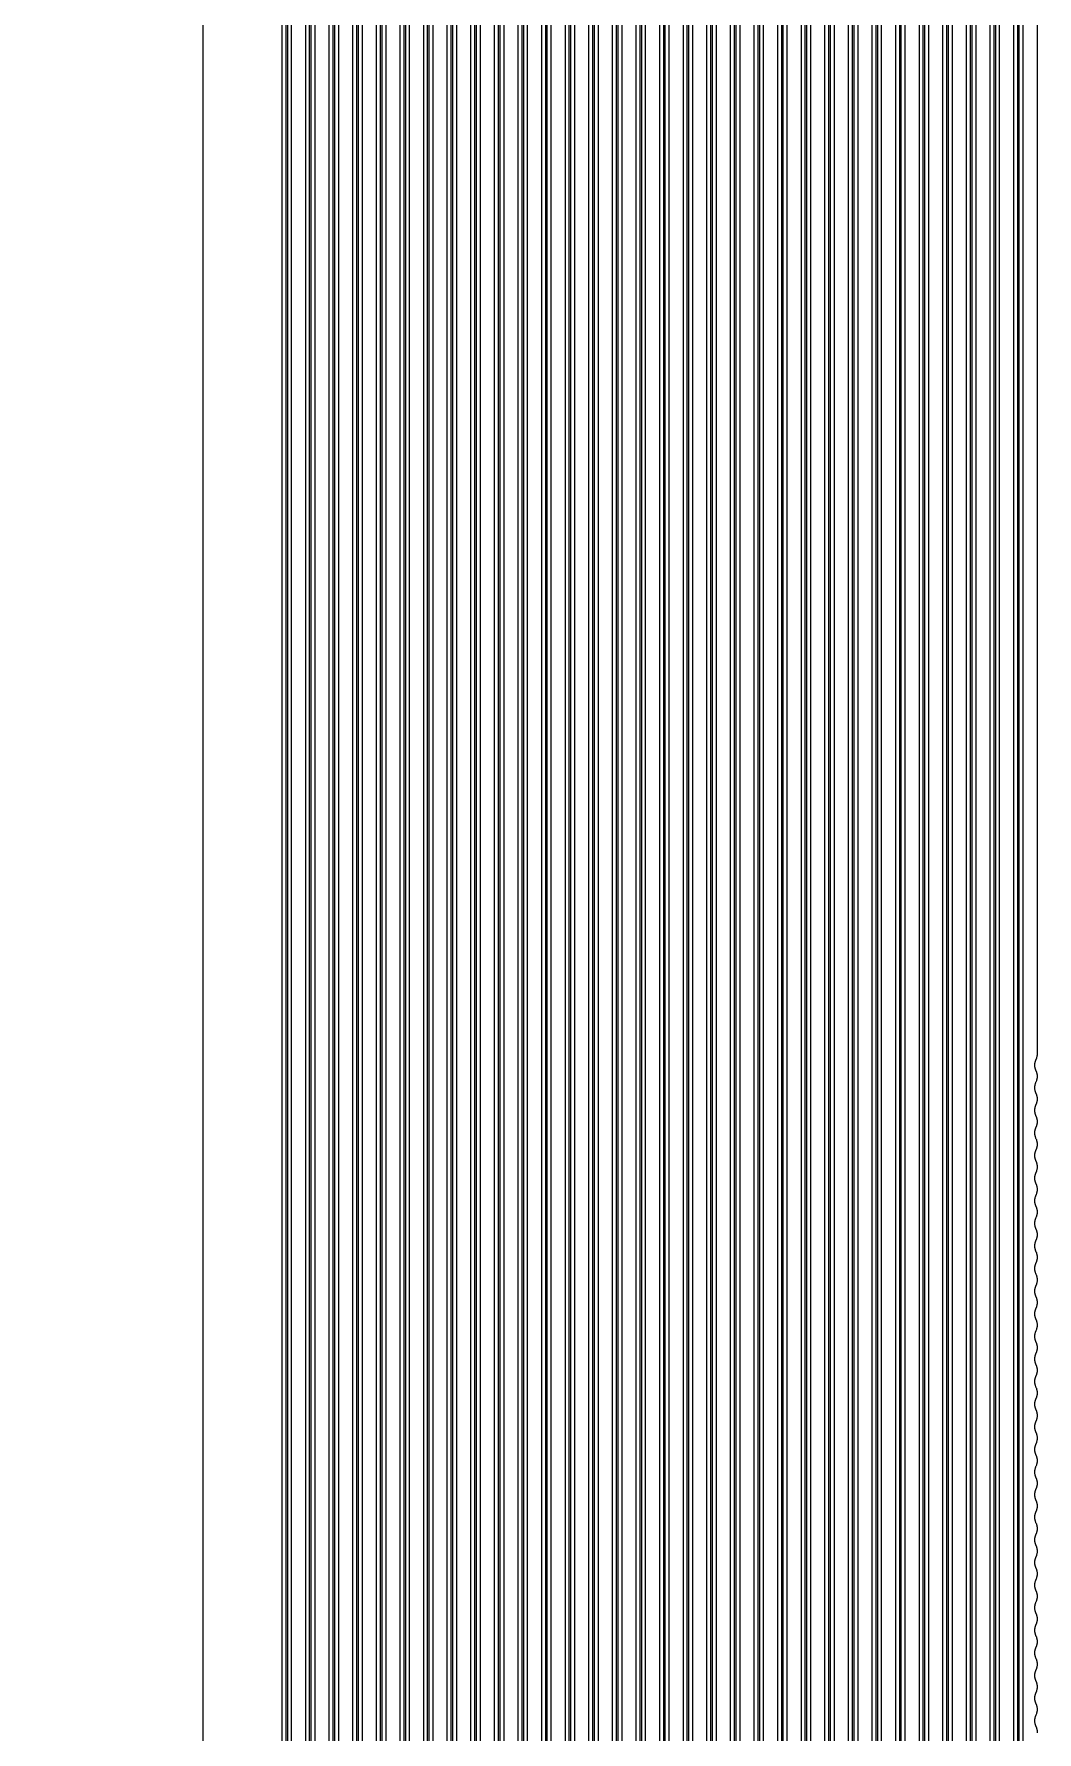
# Model space of a CAD drawing. Header units: metres. Extents: x -1805 to 1655, y -683 to 39617.
# Drawn here: x -1030 to -10, y 4477 to 6205 of the extents above; entities that cross this region are included whole.
import ezdxf

# ---------------------------------------------------------------- set-up
doc = ezdxf.new("R2010")
doc.units = ezdxf.units.M
doc.layers.add('Etching', color=5, linetype='CONTINUOUS')
doc.layers.add('Metal', color=4, linetype='CONTINUOUS')

msp = doc.modelspace()

# ---------------------------------------------------------------- linework, layer by layer
at = {"layer": 'Etching'}
for points in [[(-35.3, -497.7), (-858, 3836.5), (-858, 9436.5), (-858.3, 9436.5), (-860.1, 9457.1), (-1030, 11433.1)], [(-778, 9134.2), (-778, 3954.2)], [(-768, 3954.2), (-768, 9134.2)], [(-754, 9134.2), (-754, 3827.2)], [(-744, 3827.2), (-744, 9134.2)], [(-730, 9134.2), (-730, 3700.2)], [(-720, 3700.2), (-720, 9134.2)], [(-706, 9134.2), (-706, 3573.2)], [(-696, 3573.2), (-696, 9134.2)], [(-682, 9134.2), (-682, 3446.2)], [(-672, 3446.2), (-672, 9134.2)], [(-658, 9134.2), (-658, 3319.2)], [(-648, 3319.2), (-648, 9134.2)], [(-634, 9134.2), (-634, 3192.2)], [(-624, 3192.2), (-624, 9134.2)], [(-610, 9134.2), (-610, 3065.3)], [(-600, 3065.3), (-600, 9134.2)], [(-586, 9134.2), (-586, 2938.3)], [(-576, 2938.3), (-576, 9134.2)], [(-562, 9134.2), (-562, 2811.3)], [(-552, 2811.3), (-552, 9134.2)], [(-538, 9134.2), (-538, 2684.3)], [(-528, 2684.3), (-528, 9134.2)], [(-514, 9134.2), (-514, 2557.3)], [(-504, 2557.3), (-504, 9134.2)], [(-490, 9134.2), (-490, 2430.3)], [(-480, 2430.3), (-480, 9134.2)], [(-466, 9134.2), (-466, 2303.4)], [(-456, 2303.4), (-456, 9134.2)], [(-442, 9134.2), (-442, 2176.4)], [(-432, 2176.4), (-432, 9134.2)], [(-418, 9134.2), (-418, 2049.4)], [(-408, 2049.4), (-408, 9134.2)], [(-394, 9134.2), (-394, 1922.4)], [(-384, 1922.4), (-384, 9134.2)], [(-370, 9134.2), (-370, 1795.4)], [(-360, 1795.4), (-360, 9134.2)], [(-346, 9134.2), (-346, 1668.4)], [(-336, 1668.4), (-336, 9134.2)], [(-322, 9134.2), (-322, 1541.5)], [(-312, 1541.5), (-312, 9134.2)], [(-298, 9134.2), (-298, 1414.5)], [(-288, 1414.5), (-288, 9134.2)], [(-274, 9134.2), (-274, 1287.5)], [(-264, 1287.5), (-264, 9134.2)], [(-250, 9134.2), (-250, 1160.5)], [(-240, 1160.5), (-240, 9134.2)], [(-226, 9134.2), (-226, 1033.5)], [(-216, 1033.5), (-216, 9134.2)], [(-202, 9134.2), (-202, 906.5)], [(-192, 906.5), (-192, 9134.2)], [(-178, 9134.2), (-178, 779.5)], [(-168, 779.5), (-168, 9134.2)], [(-154, 9134.2), (-154, 652.6)], [(-144, 652.6), (-144, 9134.2)], [(-130, 9134.2), (-130, 525.6)], [(-120, 525.6), (-120, 9134.2)], [(-106, 9134.2), (-106, 398.6)], [(-96, 398.6), (-96, 9134.2)], [(-82, 9134.2), (-82, 271.6)], [(-72, 271.6), (-72, 9134.2)], [(-58, 9134.2), (-58, 144.6)], [(-48, 144.6), (-48, 9134.2)], [(-34, 9134.2), (-34, 17.6)], [(-24, 17.6), (-24, 9134.2)], [(-10, 9134.2), (-10, 5166.3), (-10, 5165.9), (-10, 5165.6), (-10, 5165.2), (-10.1, 5164.8), (-10.1, 5164.5), (-10.2, 5164.1), (-10.3, 5163.8), (-10.4, 5163.4), (-10.4, 5163), (-10.5, 5162.7), (-10.7, 5162.4), (-10.8, 5162), (-10.9, 5161.7), (-11.1, 5161.3), (-11.2, 5161), (-11.4, 5160.7), (-11.5, 5160.3), (-11.7, 5160), (-11.8, 5159.7), (-11.9, 5159.3), (-12, 5159), (-12.1, 5158.6), (-12.2, 5158.2), (-12.3, 5157.9), (-12.3, 5157.5), (-12.4, 5157.2), (-12.4, 5156.8), (-12.5, 5156.4), (-12.5, 5156.1), (-12.5, 5155.7), (-12.5, 5155.3), (-12.5, 5155), (-12.5, 5154.6), (-12.4, 5154.2), (-12.4, 5153.9), (-12.3, 5153.5), (-12.3, 5153.1), (-12.2, 5152.8), (-12.1, 5152.4), (-12, 5152.1), (-11.9, 5151.7), (-11.8, 5151.4), (-11.7, 5151), (-11.5, 5150.7), (-11.4, 5150.3), (-11.2, 5150), (-11.1, 5149.7), (-10.9, 5149.3), (-10.8, 5149), (-10.7, 5148.7), (-10.5, 5148.3), (-10.4, 5148), (-10.4, 5147.6), (-10.3, 5147.3), (-10.2, 5146.9), (-10.1, 5146.5), (-10.1, 5146.2), (-10, 5145.8), (-10, 5145.5), (-10, 5145.1), (-10, 5144.7), (-10, 5143.3), (-10, 5142.9), (-10, 5142.6), (-10, 5142.2), (-10.1, 5141.8), (-10.1, 5141.5), (-10.2, 5141.1), (-10.3, 5140.8), (-10.4, 5140.4), (-10.4, 5140), (-10.5, 5139.7), (-10.7, 5139.4), (-10.8, 5139), (-10.9, 5138.7), (-11.1, 5138.3), (-11.2, 5138), (-11.4, 5137.7), (-11.5, 5137.3), (-11.7, 5137), (-11.8, 5136.7), (-11.9, 5136.3), (-12, 5136), (-12.1, 5135.6), (-12.2, 5135.2), (-12.3, 5134.9), (-12.3, 5134.5), (-12.4, 5134.2), (-12.4, 5133.8), (-12.5, 5133.4), (-12.5, 5133.1), (-12.5, 5132.7), (-12.5, 5132.3), (-12.5, 5132), (-12.5, 5131.6), (-12.4, 5131.2), (-12.4, 5130.9), (-12.3, 5130.5), (-12.3, 5130.1), (-12.2, 5129.8), (-12.1, 5129.4), (-12, 5129.1), (-11.9, 5128.7), (-11.8, 5128.4), (-11.7, 5128), (-11.5, 5127.7), (-11.4, 5127.3), (-11.2, 5127), (-11.1, 5126.7), (-10.9, 5126.3), (-10.8, 5126), (-10.7, 5125.7), (-10.5, 5125.3), (-10.4, 5125), (-10.4, 5124.6), (-10.3, 5124.3), (-10.2, 5123.9), (-10.1, 5123.5), (-10.1, 5123.2), (-10, 5122.8), (-10, 5122.5), (-10, 5122.1), (-10, 5121.7), (-10, 5120.3), (-10, 5119.9), (-10, 5119.6), (-10, 5119.2), (-10.1, 5118.8), (-10.1, 5118.5), (-10.2, 5118.1), (-10.3, 5117.8), (-10.4, 5117.4), (-10.4, 5117), (-10.5, 5116.7), (-10.7, 5116.4), (-10.8, 5116), (-10.9, 5115.7), (-11.1, 5115.3), (-11.2, 5115), (-11.4, 5114.7), (-11.5, 5114.3), (-11.7, 5114), (-11.8, 5113.7), (-11.9, 5113.3), (-12, 5113), (-12.1, 5112.6), (-12.2, 5112.2), (-12.3, 5111.9), (-12.3, 5111.5), (-12.4, 5111.2), (-12.4, 5110.8), (-12.5, 5110.4), (-12.5, 5110.1), (-12.5, 5109.7), (-12.5, 5109.3), (-12.5, 5109), (-12.5, 5108.6), (-12.4, 5108.2), (-12.4, 5107.9), (-12.3, 5107.5), (-12.3, 5107.1), (-12.2, 5106.8), (-12.1, 5106.4), (-12, 5106.1), (-11.9, 5105.7), (-11.8, 5105.4), (-11.7, 5105), (-11.5, 5104.7), (-11.4, 5104.3), (-11.2, 5104), (-11.1, 5103.7), (-10.9, 5103.3), (-10.8, 5103), (-10.7, 5102.7), (-10.5, 5102.3), (-10.4, 5102), (-10.4, 5101.6), (-10.3, 5101.3), (-10.2, 5100.9), (-10.1, 5100.5), (-10.1, 5100.2), (-10, 5099.8), (-10, 5099.5), (-10, 5099.1), (-10, 5098.7), (-10, 5097.3), (-10, 5096.9), (-10, 5096.6), (-10, 5096.2), (-10.1, 5095.8), (-10.1, 5095.5), (-10.2, 5095.1), (-10.3, 5094.8), (-10.4, 5094.4), (-10.4, 5094), (-10.5, 5093.7), (-10.7, 5093.4), (-10.8, 5093), (-10.9, 5092.7), (-11.1, 5092.3), (-11.2, 5092), (-11.4, 5091.7), (-11.5, 5091.3), (-11.7, 5091), (-11.8, 5090.7), (-11.9, 5090.3), (-12, 5090), (-12.1, 5089.6), (-12.2, 5089.2), (-12.3, 5088.9), (-12.3, 5088.5), (-12.4, 5088.2), (-12.4, 5087.8), (-12.5, 5087.4), (-12.5, 5087.1), (-12.5, 5086.7), (-12.5, 5086.3), (-12.5, 5086), (-12.5, 5085.6), (-12.4, 5085.2), (-12.4, 5084.9), (-12.3, 5084.5), (-12.3, 5084.1), (-12.2, 5083.8), (-12.1, 5083.4), (-12, 5083.1), (-11.9, 5082.7), (-11.8, 5082.4), (-11.7, 5082), (-11.5, 5081.7), (-11.4, 5081.3), (-11.2, 5081), (-11.1, 5080.7), (-10.9, 5080.3), (-10.8, 5080), (-10.7, 5079.7), (-10.5, 5079.3), (-10.4, 5079), (-10.4, 5078.6), (-10.3, 5078.3), (-10.2, 5077.9), (-10.1, 5077.5), (-10.1, 5077.2), (-10, 5076.8), (-10, 5076.5), (-10, 5076.1), (-10, 5075.7), (-10, 5074.3), (-10, 5073.9), (-10, 5073.6), (-10, 5073.2), (-10.1, 5072.8), (-10.1, 5072.5), (-10.2, 5072.1), (-10.3, 5071.8), (-10.4, 5071.4), (-10.4, 5071), (-10.5, 5070.7), (-10.7, 5070.4), (-10.8, 5070), (-10.9, 5069.7), (-11.1, 5069.3), (-11.2, 5069), (-11.4, 5068.7), (-11.5, 5068.3), (-11.7, 5068), (-11.8, 5067.7), (-11.9, 5067.3), (-12, 5067), (-12.1, 5066.6), (-12.2, 5066.2), (-12.3, 5065.9), (-12.3, 5065.5), (-12.4, 5065.2), (-12.4, 5064.8), (-12.5, 5064.4), (-12.5, 5064.1), (-12.5, 5063.7), (-12.5, 5063.3), (-12.5, 5063), (-12.5, 5062.6), (-12.4, 5062.2), (-12.4, 5061.9), (-12.3, 5061.5), (-12.3, 5061.1), (-12.2, 5060.8), (-12.1, 5060.4), (-12, 5060.1), (-11.9, 5059.7), (-11.8, 5059.4), (-11.7, 5059), (-11.5, 5058.7), (-11.4, 5058.3), (-11.2, 5058), (-11.1, 5057.7), (-10.9, 5057.3), (-10.8, 5057), (-10.7, 5056.7), (-10.5, 5056.3), (-10.4, 5056), (-10.4, 5055.6), (-10.3, 5055.3), (-10.2, 5054.9), (-10.1, 5054.5), (-10.1, 5054.2), (-10, 5053.8), (-10, 5053.5), (-10, 5053.1), (-10, 5052.7), (-10, 5051.3), (-10, 5050.9), (-10, 5050.6), (-10, 5050.2), (-10.1, 5049.8), (-10.1, 5049.5), (-10.2, 5049.1), (-10.3, 5048.8), (-10.4, 5048.4), (-10.4, 5048), (-10.5, 5047.7), (-10.7, 5047.4), (-10.8, 5047), (-10.9, 5046.7), (-11.1, 5046.3), (-11.2, 5046), (-11.4, 5045.7), (-11.5, 5045.3), (-11.7, 5045), (-11.8, 5044.7), (-11.9, 5044.3), (-12, 5044), (-12.1, 5043.6), (-12.2, 5043.2), (-12.3, 5042.9), (-12.3, 5042.5), (-12.4, 5042.2), (-12.4, 5041.8), (-12.5, 5041.4), (-12.5, 5041.1), (-12.5, 5040.7), (-12.5, 5040.3), (-12.5, 5040), (-12.5, 5039.6), (-12.4, 5039.2), (-12.4, 5038.9), (-12.3, 5038.5), (-12.3, 5038.1), (-12.2, 5037.8), (-12.1, 5037.4), (-12, 5037.1), (-11.9, 5036.7), (-11.8, 5036.4), (-11.7, 5036), (-11.5, 5035.7), (-11.4, 5035.3), (-11.2, 5035), (-11.1, 5034.7), (-10.9, 5034.3), (-10.8, 5034), (-10.7, 5033.7), (-10.5, 5033.3), (-10.4, 5033), (-10.4, 5032.6), (-10.3, 5032.3), (-10.2, 5031.9), (-10.1, 5031.5), (-10.1, 5031.2), (-10, 5030.8), (-10, 5030.5), (-10, 5030.1), (-10, 5029.7), (-10, 5028.3), (-10, 5027.9), (-10, 5027.6), (-10, 5027.2), (-10.1, 5026.8), (-10.1, 5026.5), (-10.2, 5026.1), (-10.3, 5025.8), (-10.4, 5025.4), (-10.4, 5025), (-10.5, 5024.7), (-10.7, 5024.4), (-10.8, 5024), (-10.9, 5023.7), (-11.1, 5023.3), (-11.2, 5023), (-11.4, 5022.7), (-11.5, 5022.3), (-11.7, 5022), (-11.8, 5021.7), (-11.9, 5021.3), (-12, 5021), (-12.1, 5020.6), (-12.2, 5020.2), (-12.3, 5019.9), (-12.3, 5019.5), (-12.4, 5019.2), (-12.4, 5018.8), (-12.5, 5018.4), (-12.5, 5018.1), (-12.5, 5017.7), (-12.5, 5017.3), (-12.5, 5017), (-12.5, 5016.6), (-12.4, 5016.2), (-12.4, 5015.9), (-12.3, 5015.5), (-12.3, 5015.1), (-12.2, 5014.8), (-12.1, 5014.4), (-12, 5014.1), (-11.9, 5013.7), (-11.8, 5013.4), (-11.7, 5013), (-11.5, 5012.7), (-11.4, 5012.3), (-11.2, 5012), (-11.1, 5011.7), (-10.9, 5011.3), (-10.8, 5011), (-10.7, 5010.7), (-10.5, 5010.3), (-10.4, 5010), (-10.4, 5009.6), (-10.3, 5009.3), (-10.2, 5008.9), (-10.1, 5008.5), (-10.1, 5008.2), (-10, 5007.8), (-10, 5007.5), (-10, 5007.1), (-10, 5006.7), (-10, 5005.3), (-10, 5004.9), (-10, 5004.6), (-10, 5004.2), (-10.1, 5003.8), (-10.1, 5003.5), (-10.2, 5003.1), (-10.3, 5002.8), (-10.4, 5002.4), (-10.4, 5002), (-10.5, 5001.7), (-10.7, 5001.4), (-10.8, 5001), (-10.9, 5000.7), (-11.1, 5000.3), (-11.2, 5000), (-11.4, 4999.7), (-11.5, 4999.3), (-11.7, 4999), (-11.8, 4998.7), (-11.9, 4998.3), (-12, 4998), (-12.1, 4997.6), (-12.2, 4997.2), (-12.3, 4996.9), (-12.3, 4996.5), (-12.4, 4996.2), (-12.4, 4995.8), (-12.5, 4995.4), (-12.5, 4995.1), (-12.5, 4994.7), (-12.5, 4994.3), (-12.5, 4994), (-12.5, 4993.6), (-12.4, 4993.2), (-12.4, 4992.9), (-12.3, 4992.5), (-12.3, 4992.1), (-12.2, 4991.8), (-12.1, 4991.4), (-12, 4991.1), (-11.9, 4990.7), (-11.8, 4990.4), (-11.7, 4990), (-11.5, 4989.7), (-11.4, 4989.3), (-11.2, 4989), (-11.1, 4988.7), (-10.9, 4988.3), (-10.8, 4988), (-10.7, 4987.7), (-10.5, 4987.3), (-10.4, 4987), (-10.4, 4986.6), (-10.3, 4986.3), (-10.2, 4985.9), (-10.1, 4985.5), (-10.1, 4985.2), (-10, 4984.8), (-10, 4984.5), (-10, 4984.1), (-10, 4983.7), (-10, 4982.3), (-10, 4981.9), (-10, 4981.6), (-10, 4981.2), (-10.1, 4980.8), (-10.1, 4980.5), (-10.2, 4980.1), (-10.3, 4979.8), (-10.4, 4979.4), (-10.4, 4979), (-10.5, 4978.7), (-10.7, 4978.4), (-10.8, 4978), (-10.9, 4977.7), (-11.1, 4977.3), (-11.2, 4977), (-11.4, 4976.7), (-11.5, 4976.3), (-11.7, 4976), (-11.8, 4975.7), (-11.9, 4975.3), (-12, 4975), (-12.1, 4974.6), (-12.2, 4974.2), (-12.3, 4973.9), (-12.3, 4973.5), (-12.4, 4973.2), (-12.4, 4972.8), (-12.5, 4972.4), (-12.5, 4972.1), (-12.5, 4971.7), (-12.5, 4971.3), (-12.5, 4971), (-12.5, 4970.6), (-12.4, 4970.2), (-12.4, 4969.9), (-12.3, 4969.5), (-12.3, 4969.1), (-12.2, 4968.8), (-12.1, 4968.4), (-12, 4968.1), (-11.9, 4967.7), (-11.8, 4967.4), (-11.7, 4967), (-11.5, 4966.7), (-11.4, 4966.3), (-11.2, 4966), (-11.1, 4965.7), (-10.9, 4965.3), (-10.8, 4965), (-10.7, 4964.7), (-10.5, 4964.3), (-10.4, 4964), (-10.4, 4963.6), (-10.3, 4963.3), (-10.2, 4962.9), (-10.1, 4962.5), (-10.1, 4962.2), (-10, 4961.8), (-10, 4961.5), (-10, 4961.1), (-10, 4960.7), (-10, 4959.3), (-10, 4958.9), (-10, 4958.6), (-10, 4958.2), (-10.1, 4957.8), (-10.1, 4957.5), (-10.2, 4957.1), (-10.3, 4956.8), (-10.4, 4956.4), (-10.4, 4956), (-10.5, 4955.7), (-10.7, 4955.4), (-10.8, 4955), (-10.9, 4954.7), (-11.1, 4954.3), (-11.2, 4954), (-11.4, 4953.7), (-11.5, 4953.3), (-11.7, 4953), (-11.8, 4952.7), (-11.9, 4952.3), (-12, 4952), (-12.1, 4951.6), (-12.2, 4951.2), (-12.3, 4950.9), (-12.3, 4950.5), (-12.4, 4950.2), (-12.4, 4949.8), (-12.5, 4949.4), (-12.5, 4949.1), (-12.5, 4948.7), (-12.5, 4948.3), (-12.5, 4948), (-12.5, 4947.6), (-12.4, 4947.2), (-12.4, 4946.9), (-12.3, 4946.5), (-12.3, 4946.1), (-12.2, 4945.8), (-12.1, 4945.4), (-12, 4945.1), (-11.9, 4944.7), (-11.8, 4944.4), (-11.7, 4944), (-11.5, 4943.7), (-11.4, 4943.3), (-11.2, 4943), (-11.1, 4942.7), (-10.9, 4942.3), (-10.8, 4942), (-10.7, 4941.7), (-10.5, 4941.3), (-10.4, 4941), (-10.4, 4940.6), (-10.3, 4940.3), (-10.2, 4939.9), (-10.1, 4939.5), (-10.1, 4939.2), (-10, 4938.8), (-10, 4938.5), (-10, 4938.1), (-10, 4937.7), (-10, 4936.3), (-10, 4935.9), (-10, 4935.6), (-10, 4935.2), (-10.1, 4934.8), (-10.1, 4934.5), (-10.2, 4934.1), (-10.3, 4933.8), (-10.4, 4933.4), (-10.4, 4933), (-10.5, 4932.7), (-10.7, 4932.4), (-10.8, 4932), (-10.9, 4931.7), (-11.1, 4931.3), (-11.2, 4931), (-11.4, 4930.7), (-11.5, 4930.3), (-11.7, 4930), (-11.8, 4929.7), (-11.9, 4929.3), (-12, 4929), (-12.1, 4928.6), (-12.2, 4928.2), (-12.3, 4927.9), (-12.3, 4927.5), (-12.4, 4927.2), (-12.4, 4926.8), (-12.5, 4926.4), (-12.5, 4926.1), (-12.5, 4925.7), (-12.5, 4925.3), (-12.5, 4925), (-12.5, 4924.6), (-12.4, 4924.2), (-12.4, 4923.9), (-12.3, 4923.5), (-12.3, 4923.1), (-12.2, 4922.8), (-12.1, 4922.4), (-12, 4922.1), (-11.9, 4921.7), (-11.8, 4921.4), (-11.7, 4921), (-11.5, 4920.7), (-11.4, 4920.3), (-11.2, 4920), (-11.1, 4919.7), (-10.9, 4919.3), (-10.8, 4919), (-10.7, 4918.7), (-10.5, 4918.3), (-10.4, 4918), (-10.4, 4917.6), (-10.3, 4917.3), (-10.2, 4916.9), (-10.1, 4916.5), (-10.1, 4916.2), (-10, 4915.8), (-10, 4915.5), (-10, 4915.1), (-10, 4914.7), (-10, 4913.3), (-10, 4912.9), (-10, 4912.6), (-10, 4912.2), (-10.1, 4911.8), (-10.1, 4911.5), (-10.2, 4911.1), (-10.3, 4910.8), (-10.4, 4910.4), (-10.4, 4910), (-10.5, 4909.7), (-10.7, 4909.4), (-10.8, 4909), (-10.9, 4908.7), (-11.1, 4908.3), (-11.2, 4908), (-11.4, 4907.7), (-11.5, 4907.3), (-11.7, 4907), (-11.8, 4906.7), (-11.9, 4906.3), (-12, 4906), (-12.1, 4905.6), (-12.2, 4905.2), (-12.3, 4904.9), (-12.3, 4904.5), (-12.4, 4904.2), (-12.4, 4903.8), (-12.5, 4903.4), (-12.5, 4903.1), (-12.5, 4902.7), (-12.5, 4902.3), (-12.5, 4902), (-12.5, 4901.6), (-12.4, 4901.2), (-12.4, 4900.9), (-12.3, 4900.5), (-12.3, 4900.1), (-12.2, 4899.8), (-12.1, 4899.4), (-12, 4899.1), (-11.9, 4898.7), (-11.8, 4898.4), (-11.7, 4898), (-11.5, 4897.7), (-11.4, 4897.3), (-11.2, 4897), (-11.1, 4896.7), (-10.9, 4896.3), (-10.8, 4896), (-10.7, 4895.7), (-10.5, 4895.3), (-10.4, 4895), (-10.4, 4894.6), (-10.3, 4894.3), (-10.2, 4893.9), (-10.1, 4893.5), (-10.1, 4893.2), (-10, 4892.8), (-10, 4892.5), (-10, 4892.1), (-10, 4891.7), (-10, 4890.3), (-10, 4889.9), (-10, 4889.6), (-10, 4889.2), (-10.1, 4888.8), (-10.1, 4888.5), (-10.2, 4888.1), (-10.3, 4887.8), (-10.4, 4887.4), (-10.4, 4887), (-10.5, 4886.7), (-10.7, 4886.4), (-10.8, 4886), (-10.9, 4885.7), (-11.1, 4885.3), (-11.2, 4885), (-11.4, 4884.7), (-11.5, 4884.3), (-11.7, 4884), (-11.8, 4883.7), (-11.9, 4883.3), (-12, 4883), (-12.1, 4882.6), (-12.2, 4882.2), (-12.3, 4881.9), (-12.3, 4881.5), (-12.4, 4881.2), (-12.4, 4880.8), (-12.5, 4880.4), (-12.5, 4880.1), (-12.5, 4879.7), (-12.5, 4879.3), (-12.5, 4879), (-12.5, 4878.6), (-12.4, 4878.2), (-12.4, 4877.9), (-12.3, 4877.5), (-12.3, 4877.1), (-12.2, 4876.8), (-12.1, 4876.4), (-12, 4876.1), (-11.9, 4875.7), (-11.8, 4875.4), (-11.7, 4875), (-11.5, 4874.7), (-11.4, 4874.3), (-11.2, 4874), (-11.1, 4873.7), (-10.9, 4873.3), (-10.8, 4873), (-10.7, 4872.7), (-10.5, 4872.3), (-10.4, 4872), (-10.4, 4871.6), (-10.3, 4871.3), (-10.2, 4870.9), (-10.1, 4870.5), (-10.1, 4870.2), (-10, 4869.8), (-10, 4869.5), (-10, 4869.1), (-10, 4868.7), (-10, 4867.3), (-10, 4866.9), (-10, 4866.6), (-10, 4866.2), (-10.1, 4865.8), (-10.1, 4865.5), (-10.2, 4865.1), (-10.3, 4864.8), (-10.4, 4864.4), (-10.4, 4864), (-10.5, 4863.7), (-10.7, 4863.4), (-10.8, 4863), (-10.9, 4862.7), (-11.1, 4862.3), (-11.2, 4862), (-11.4, 4861.7), (-11.5, 4861.3), (-11.7, 4861), (-11.8, 4860.7), (-11.9, 4860.3), (-12, 4860), (-12.1, 4859.6), (-12.2, 4859.2), (-12.3, 4858.9), (-12.3, 4858.5), (-12.4, 4858.2), (-12.4, 4857.8), (-12.5, 4857.4), (-12.5, 4857.1), (-12.5, 4856.7), (-12.5, 4856.3), (-12.5, 4856), (-12.5, 4855.6), (-12.4, 4855.2), (-12.4, 4854.9), (-12.3, 4854.5), (-12.3, 4854.1), (-12.2, 4853.8), (-12.1, 4853.4), (-12, 4853.1), (-11.9, 4852.7), (-11.8, 4852.4), (-11.7, 4852), (-11.5, 4851.7), (-11.4, 4851.3), (-11.2, 4851), (-11.1, 4850.7), (-10.9, 4850.3), (-10.8, 4850), (-10.7, 4849.7), (-10.5, 4849.3), (-10.4, 4849), (-10.4, 4848.6), (-10.3, 4848.3), (-10.2, 4847.9), (-10.1, 4847.5), (-10.1, 4847.2), (-10, 4846.8), (-10, 4846.5), (-10, 4846.1), (-10, 4845.7), (-10, 4844.3), (-10, 4843.9), (-10, 4843.6), (-10, 4843.2), (-10.1, 4842.8), (-10.1, 4842.5), (-10.2, 4842.1), (-10.3, 4841.8), (-10.4, 4841.4), (-10.4, 4841), (-10.5, 4840.7), (-10.7, 4840.4), (-10.8, 4840), (-10.9, 4839.7), (-11.1, 4839.3), (-11.2, 4839), (-11.4, 4838.7), (-11.5, 4838.3), (-11.7, 4838), (-11.8, 4837.7), (-11.9, 4837.3), (-12, 4837), (-12.1, 4836.6), (-12.2, 4836.2), (-12.3, 4835.9), (-12.3, 4835.5), (-12.4, 4835.2), (-12.4, 4834.8), (-12.5, 4834.4), (-12.5, 4834.1), (-12.5, 4833.7), (-12.5, 4833.3), (-12.5, 4833), (-12.5, 4832.6), (-12.4, 4832.2), (-12.4, 4831.9), (-12.3, 4831.5), (-12.3, 4831.1), (-12.2, 4830.8), (-12.1, 4830.4), (-12, 4830.1), (-11.9, 4829.7), (-11.8, 4829.4), (-11.7, 4829), (-11.5, 4828.7), (-11.4, 4828.3), (-11.2, 4828), (-11.1, 4827.7), (-10.9, 4827.3), (-10.8, 4827), (-10.7, 4826.7), (-10.5, 4826.3), (-10.4, 4826), (-10.4, 4825.6), (-10.3, 4825.3), (-10.2, 4824.9), (-10.1, 4824.5), (-10.1, 4824.2), (-10, 4823.8), (-10, 4823.5), (-10, 4823.1), (-10, 4822.7), (-10, 4821.3), (-10, 4820.9), (-10, 4820.6), (-10, 4820.2), (-10.1, 4819.8), (-10.1, 4819.5), (-10.2, 4819.1), (-10.3, 4818.8), (-10.4, 4818.4), (-10.4, 4818), (-10.5, 4817.7), (-10.7, 4817.4), (-10.8, 4817), (-10.9, 4816.7), (-11.1, 4816.3), (-11.2, 4816), (-11.4, 4815.7), (-11.5, 4815.3), (-11.7, 4815), (-11.8, 4814.7), (-11.9, 4814.3), (-12, 4814), (-12.1, 4813.6), (-12.2, 4813.2), (-12.3, 4812.9), (-12.3, 4812.5), (-12.4, 4812.2), (-12.4, 4811.8), (-12.5, 4811.4), (-12.5, 4811.1), (-12.5, 4810.7), (-12.5, 4810.3), (-12.5, 4810), (-12.5, 4809.6), (-12.4, 4809.2), (-12.4, 4808.9), (-12.3, 4808.5), (-12.3, 4808.1), (-12.2, 4807.8), (-12.1, 4807.4), (-12, 4807.1), (-11.9, 4806.7), (-11.8, 4806.4), (-11.7, 4806), (-11.5, 4805.7), (-11.4, 4805.3), (-11.2, 4805), (-11.1, 4804.7), (-10.9, 4804.3), (-10.8, 4804), (-10.7, 4803.7), (-10.5, 4803.3), (-10.4, 4803), (-10.4, 4802.6), (-10.3, 4802.3), (-10.2, 4801.9), (-10.1, 4801.5), (-10.1, 4801.2), (-10, 4800.8), (-10, 4800.5), (-10, 4800.1), (-10, 4799.7), (-10, 4798.3), (-10, 4797.9), (-10, 4797.6), (-10, 4797.2), (-10.1, 4796.8), (-10.1, 4796.5), (-10.2, 4796.1), (-10.3, 4795.8), (-10.4, 4795.4), (-10.4, 4795), (-10.5, 4794.7), (-10.7, 4794.4), (-10.8, 4794), (-10.9, 4793.7), (-11.1, 4793.3), (-11.2, 4793), (-11.4, 4792.7), (-11.5, 4792.3), (-11.7, 4792), (-11.8, 4791.7), (-11.9, 4791.3), (-12, 4791), (-12.1, 4790.6), (-12.2, 4790.2), (-12.3, 4789.9), (-12.3, 4789.5), (-12.4, 4789.2), (-12.4, 4788.8), (-12.5, 4788.4), (-12.5, 4788.1), (-12.5, 4787.7), (-12.5, 4787.3), (-12.5, 4787), (-12.5, 4786.6), (-12.4, 4786.2), (-12.4, 4785.9), (-12.3, 4785.5), (-12.3, 4785.1), (-12.2, 4784.8), (-12.1, 4784.4), (-12, 4784.1), (-11.9, 4783.7), (-11.8, 4783.4), (-11.7, 4783), (-11.5, 4782.7), (-11.4, 4782.3), (-11.2, 4782), (-11.1, 4781.7), (-10.9, 4781.3), (-10.8, 4781), (-10.7, 4780.7), (-10.5, 4780.3), (-10.4, 4780), (-10.4, 4779.6), (-10.3, 4779.3), (-10.2, 4778.9), (-10.1, 4778.5), (-10.1, 4778.2), (-10, 4777.8), (-10, 4777.5), (-10, 4777.1), (-10, 4776.7), (-10, 4775.3), (-10, 4774.9), (-10, 4774.6), (-10, 4774.2), (-10.1, 4773.8), (-10.1, 4773.5), (-10.2, 4773.1), (-10.3, 4772.8), (-10.4, 4772.4), (-10.4, 4772), (-10.5, 4771.7), (-10.7, 4771.4), (-10.8, 4771), (-10.9, 4770.7), (-11.1, 4770.3), (-11.2, 4770), (-11.4, 4769.7), (-11.5, 4769.3), (-11.7, 4769), (-11.8, 4768.7), (-11.9, 4768.3), (-12, 4768), (-12.1, 4767.6), (-12.2, 4767.2), (-12.3, 4766.9), (-12.3, 4766.5), (-12.4, 4766.2), (-12.4, 4765.8), (-12.5, 4765.4), (-12.5, 4765.1), (-12.5, 4764.7), (-12.5, 4764.3), (-12.5, 4764), (-12.5, 4763.6), (-12.4, 4763.2), (-12.4, 4762.9), (-12.3, 4762.5), (-12.3, 4762.1), (-12.2, 4761.8), (-12.1, 4761.4), (-12, 4761.1), (-11.9, 4760.7), (-11.8, 4760.4), (-11.7, 4760), (-11.5, 4759.7), (-11.4, 4759.3), (-11.2, 4759), (-11.1, 4758.7), (-10.9, 4758.3), (-10.8, 4758), (-10.7, 4757.7), (-10.5, 4757.3), (-10.4, 4757), (-10.4, 4756.6), (-10.3, 4756.3), (-10.2, 4755.9), (-10.1, 4755.5), (-10.1, 4755.2), (-10, 4754.8), (-10, 4754.5), (-10, 4754.1), (-10, 4753.7), (-10, 4752.3), (-10, 4751.9), (-10, 4751.6), (-10, 4751.2), (-10.1, 4750.8), (-10.1, 4750.5), (-10.2, 4750.1), (-10.3, 4749.8), (-10.4, 4749.4), (-10.4, 4749), (-10.5, 4748.7), (-10.7, 4748.4), (-10.8, 4748), (-10.9, 4747.7), (-11.1, 4747.3), (-11.2, 4747), (-11.4, 4746.7), (-11.5, 4746.3), (-11.7, 4746), (-11.8, 4745.7), (-11.9, 4745.3), (-12, 4745), (-12.1, 4744.6), (-12.2, 4744.2), (-12.3, 4743.9), (-12.3, 4743.5), (-12.4, 4743.2), (-12.4, 4742.8), (-12.5, 4742.4), (-12.5, 4742.1), (-12.5, 4741.7), (-12.5, 4741.3), (-12.5, 4741), (-12.5, 4740.6), (-12.4, 4740.2), (-12.4, 4739.9), (-12.3, 4739.5), (-12.3, 4739.1), (-12.2, 4738.8), (-12.1, 4738.4), (-12, 4738.1), (-11.9, 4737.7), (-11.8, 4737.4), (-11.7, 4737), (-11.5, 4736.7), (-11.4, 4736.3), (-11.2, 4736), (-11.1, 4735.7), (-10.9, 4735.3), (-10.8, 4735), (-10.7, 4734.7), (-10.5, 4734.3), (-10.4, 4734), (-10.4, 4733.6), (-10.3, 4733.3), (-10.2, 4732.9), (-10.1, 4732.5), (-10.1, 4732.2), (-10, 4731.8), (-10, 4731.5), (-10, 4731.1), (-10, 4730.7), (-10, 4729.3), (-10, 4728.9), (-10, 4728.6), (-10, 4728.2), (-10.1, 4727.8), (-10.1, 4727.5), (-10.2, 4727.1), (-10.3, 4726.8), (-10.4, 4726.4), (-10.4, 4726), (-10.5, 4725.7), (-10.7, 4725.4), (-10.8, 4725), (-10.9, 4724.7), (-11.1, 4724.3), (-11.2, 4724), (-11.4, 4723.7), (-11.5, 4723.3), (-11.7, 4723), (-11.8, 4722.7), (-11.9, 4722.3), (-12, 4722), (-12.1, 4721.6), (-12.2, 4721.2), (-12.3, 4720.9), (-12.3, 4720.5), (-12.4, 4720.2), (-12.4, 4719.8), (-12.5, 4719.4), (-12.5, 4719.1), (-12.5, 4718.7), (-12.5, 4718.3), (-12.5, 4718), (-12.5, 4717.6), (-12.4, 4717.2), (-12.4, 4716.9), (-12.3, 4716.5), (-12.3, 4716.1), (-12.2, 4715.8), (-12.1, 4715.4), (-12, 4715.1), (-11.9, 4714.7), (-11.8, 4714.4), (-11.7, 4714), (-11.5, 4713.7), (-11.4, 4713.3), (-11.2, 4713), (-11.1, 4712.7), (-10.9, 4712.3), (-10.8, 4712), (-10.7, 4711.7), (-10.5, 4711.3), (-10.4, 4711), (-10.4, 4710.6), (-10.3, 4710.3), (-10.2, 4709.9), (-10.1, 4709.5), (-10.1, 4709.2), (-10, 4708.8), (-10, 4708.5), (-10, 4708.1), (-10, 4707.7), (-10, 4706.3), (-10, 4705.9), (-10, 4705.6), (-10, 4705.2), (-10.1, 4704.8), (-10.1, 4704.5), (-10.2, 4704.1), (-10.3, 4703.8), (-10.4, 4703.4), (-10.4, 4703), (-10.5, 4702.7), (-10.7, 4702.4), (-10.8, 4702), (-10.9, 4701.7), (-11.1, 4701.3), (-11.2, 4701), (-11.4, 4700.7), (-11.5, 4700.3), (-11.7, 4700), (-11.8, 4699.7), (-11.9, 4699.3), (-12, 4699), (-12.1, 4698.6), (-12.2, 4698.2), (-12.3, 4697.9), (-12.3, 4697.5), (-12.4, 4697.2), (-12.4, 4696.8), (-12.5, 4696.4), (-12.5, 4696.1), (-12.5, 4695.7), (-12.5, 4695.3), (-12.5, 4695), (-12.5, 4694.6), (-12.4, 4694.2), (-12.4, 4693.9), (-12.3, 4693.5), (-12.3, 4693.1), (-12.2, 4692.8), (-12.1, 4692.4), (-12, 4692.1), (-11.9, 4691.7), (-11.8, 4691.4), (-11.7, 4691), (-11.5, 4690.7), (-11.4, 4690.3), (-11.2, 4690), (-11.1, 4689.7), (-10.9, 4689.3), (-10.8, 4689), (-10.7, 4688.7), (-10.5, 4688.3), (-10.4, 4688), (-10.4, 4687.6), (-10.3, 4687.3), (-10.2, 4686.9), (-10.1, 4686.5), (-10.1, 4686.2), (-10, 4685.8), (-10, 4685.5), (-10, 4685.1), (-10, 4684.7), (-10, 4683.3), (-10, 4682.9), (-10, 4682.6), (-10, 4682.2), (-10.1, 4681.8), (-10.1, 4681.5), (-10.2, 4681.1), (-10.3, 4680.8), (-10.4, 4680.4), (-10.4, 4680), (-10.5, 4679.7), (-10.7, 4679.4), (-10.8, 4679), (-10.9, 4678.7), (-11.1, 4678.3), (-11.2, 4678), (-11.4, 4677.7), (-11.5, 4677.3), (-11.7, 4677), (-11.8, 4676.7), (-11.9, 4676.3), (-12, 4676), (-12.1, 4675.6), (-12.2, 4675.2), (-12.3, 4674.9), (-12.3, 4674.5), (-12.4, 4674.2), (-12.4, 4673.8), (-12.5, 4673.4), (-12.5, 4673.1), (-12.5, 4672.7), (-12.5, 4672.3), (-12.5, 4672), (-12.5, 4671.6), (-12.4, 4671.2), (-12.4, 4670.9), (-12.3, 4670.5), (-12.3, 4670.1), (-12.2, 4669.8), (-12.1, 4669.4), (-12, 4669.1), (-11.9, 4668.7), (-11.8, 4668.4), (-11.7, 4668), (-11.5, 4667.7), (-11.4, 4667.3), (-11.2, 4667), (-11.1, 4666.7), (-10.9, 4666.3), (-10.8, 4666), (-10.7, 4665.7), (-10.5, 4665.3), (-10.4, 4665), (-10.4, 4664.6), (-10.3, 4664.3), (-10.2, 4663.9), (-10.1, 4663.5), (-10.1, 4663.2), (-10, 4662.8), (-10, 4662.5), (-10, 4662.1), (-10, 4661.7), (-10, 4660.3), (-10, 4659.9), (-10, 4659.6), (-10, 4659.2), (-10.1, 4658.8), (-10.1, 4658.5), (-10.2, 4658.1), (-10.3, 4657.8), (-10.4, 4657.4), (-10.4, 4657), (-10.5, 4656.7), (-10.7, 4656.4), (-10.8, 4656), (-10.9, 4655.7), (-11.1, 4655.3), (-11.2, 4655), (-11.4, 4654.7), (-11.5, 4654.3), (-11.7, 4654), (-11.8, 4653.7), (-11.9, 4653.3), (-12, 4653), (-12.1, 4652.6), (-12.2, 4652.2), (-12.3, 4651.9), (-12.3, 4651.5), (-12.4, 4651.2), (-12.4, 4650.8), (-12.5, 4650.4), (-12.5, 4650.1), (-12.5, 4649.7), (-12.5, 4649.3), (-12.5, 4649), (-12.5, 4648.6), (-12.4, 4648.2), (-12.4, 4647.9), (-12.3, 4647.5), (-12.3, 4647.1), (-12.2, 4646.8), (-12.1, 4646.4), (-12, 4646.1), (-11.9, 4645.7), (-11.8, 4645.4), (-11.7, 4645), (-11.5, 4644.7), (-11.4, 4644.3), (-11.2, 4644), (-11.1, 4643.7), (-10.9, 4643.3), (-10.8, 4643), (-10.7, 4642.7), (-10.5, 4642.3), (-10.4, 4642), (-10.4, 4641.6), (-10.3, 4641.3), (-10.2, 4640.9), (-10.1, 4640.5), (-10.1, 4640.2), (-10, 4639.8), (-10, 4639.5), (-10, 4639.1), (-10, 4638.7), (-10, 4637.3), (-10, 4636.9), (-10, 4636.6), (-10, 4636.2), (-10.1, 4635.8), (-10.1, 4635.5), (-10.2, 4635.1), (-10.3, 4634.8), (-10.4, 4634.4), (-10.4, 4634), (-10.5, 4633.7), (-10.7, 4633.4), (-10.8, 4633), (-10.9, 4632.7), (-11.1, 4632.3), (-11.2, 4632), (-11.4, 4631.7), (-11.5, 4631.3), (-11.7, 4631), (-11.8, 4630.7), (-11.9, 4630.3), (-12, 4630), (-12.1, 4629.6), (-12.2, 4629.2), (-12.3, 4628.9), (-12.3, 4628.5), (-12.4, 4628.2), (-12.4, 4627.8), (-12.5, 4627.4), (-12.5, 4627.1), (-12.5, 4626.7), (-12.5, 4626.3), (-12.5, 4626), (-12.5, 4625.6), (-12.4, 4625.2), (-12.4, 4624.9), (-12.3, 4624.5), (-12.3, 4624.1), (-12.2, 4623.8), (-12.1, 4623.4), (-12, 4623.1), (-11.9, 4622.7), (-11.8, 4622.4), (-11.7, 4622), (-11.5, 4621.7), (-11.4, 4621.3), (-11.2, 4621), (-11.1, 4620.7), (-10.9, 4620.3), (-10.8, 4620), (-10.7, 4619.7), (-10.5, 4619.3), (-10.4, 4619), (-10.4, 4618.6), (-10.3, 4618.3), (-10.2, 4617.9), (-10.1, 4617.5), (-10.1, 4617.2), (-10, 4616.8), (-10, 4616.5), (-10, 4616.1), (-10, 4615.7), (-10, 4614.3), (-10, 4613.9), (-10, 4613.6), (-10, 4613.2), (-10.1, 4612.8), (-10.1, 4612.5), (-10.2, 4612.1), (-10.3, 4611.8), (-10.4, 4611.4), (-10.4, 4611), (-10.5, 4610.7), (-10.7, 4610.4), (-10.8, 4610), (-10.9, 4609.7), (-11.1, 4609.3), (-11.2, 4609), (-11.4, 4608.7), (-11.5, 4608.3), (-11.7, 4608), (-11.8, 4607.7), (-11.9, 4607.3), (-12, 4607), (-12.1, 4606.6), (-12.2, 4606.2), (-12.3, 4605.9), (-12.3, 4605.5), (-12.4, 4605.2), (-12.4, 4604.8), (-12.5, 4604.4), (-12.5, 4604.1), (-12.5, 4603.7), (-12.5, 4603.3), (-12.5, 4603), (-12.5, 4602.6), (-12.4, 4602.2), (-12.4, 4601.9), (-12.3, 4601.5), (-12.3, 4601.1), (-12.2, 4600.8), (-12.1, 4600.4), (-12, 4600.1), (-11.9, 4599.7), (-11.8, 4599.4), (-11.7, 4599), (-11.5, 4598.7), (-11.4, 4598.3), (-11.2, 4598), (-11.1, 4597.7), (-10.9, 4597.3), (-10.8, 4597), (-10.7, 4596.7), (-10.5, 4596.3), (-10.4, 4596), (-10.4, 4595.6), (-10.3, 4595.3), (-10.2, 4594.9), (-10.1, 4594.5), (-10.1, 4594.2), (-10, 4593.8), (-10, 4593.5), (-10, 4593.1), (-10, 4592.7), (-10, 4591.3), (-10, 4590.9), (-10, 4590.6), (-10, 4590.2), (-10.1, 4589.8), (-10.1, 4589.5), (-10.2, 4589.1), (-10.3, 4588.8), (-10.4, 4588.4), (-10.4, 4588), (-10.5, 4587.7), (-10.7, 4587.4), (-10.8, 4587), (-10.9, 4586.7), (-11.1, 4586.3), (-11.2, 4586), (-11.4, 4585.7), (-11.5, 4585.3), (-11.7, 4585), (-11.8, 4584.7), (-11.9, 4584.3), (-12, 4584), (-12.1, 4583.6), (-12.2, 4583.2), (-12.3, 4582.9), (-12.3, 4582.5), (-12.4, 4582.2), (-12.4, 4581.8), (-12.5, 4581.4), (-12.5, 4581.1), (-12.5, 4580.7), (-12.5, 4580.3), (-12.5, 4580), (-12.5, 4579.6), (-12.4, 4579.2), (-12.4, 4578.9), (-12.3, 4578.5), (-12.3, 4578.1), (-12.2, 4577.8), (-12.1, 4577.4), (-12, 4577.1), (-11.9, 4576.7), (-11.8, 4576.4), (-11.7, 4576), (-11.5, 4575.7), (-11.4, 4575.3), (-11.2, 4575), (-11.1, 4574.7), (-10.9, 4574.3), (-10.8, 4574), (-10.7, 4573.7), (-10.5, 4573.3), (-10.4, 4573), (-10.4, 4572.6), (-10.3, 4572.3), (-10.2, 4571.9), (-10.1, 4571.5), (-10.1, 4571.2), (-10, 4570.8), (-10, 4570.5), (-10, 4570.1), (-10, 4569.7), (-10, 4568.3), (-10, 4567.9), (-10, 4567.6), (-10, 4567.2), (-10.1, 4566.8), (-10.1, 4566.5), (-10.2, 4566.1), (-10.3, 4565.8), (-10.4, 4565.4), (-10.4, 4565), (-10.5, 4564.7), (-10.7, 4564.4), (-10.8, 4564), (-10.9, 4563.7), (-11.1, 4563.3), (-11.2, 4563), (-11.4, 4562.7), (-11.5, 4562.3), (-11.7, 4562), (-11.8, 4561.7), (-11.9, 4561.3), (-12, 4561), (-12.1, 4560.6), (-12.2, 4560.2), (-12.3, 4559.9), (-12.3, 4559.5), (-12.4, 4559.2), (-12.4, 4558.8), (-12.5, 4558.4), (-12.5, 4558.1), (-12.5, 4557.7), (-12.5, 4557.3), (-12.5, 4557), (-12.5, 4556.6), (-12.4, 4556.2), (-12.4, 4555.9), (-12.3, 4555.5), (-12.3, 4555.1), (-12.2, 4554.8), (-12.1, 4554.4), (-12, 4554.1), (-11.9, 4553.7), (-11.8, 4553.4), (-11.7, 4553), (-11.5, 4552.7), (-11.4, 4552.3), (-11.2, 4552), (-11.1, 4551.7), (-10.9, 4551.3), (-10.8, 4551), (-10.7, 4550.7), (-10.5, 4550.3), (-10.4, 4550), (-10.4, 4549.6), (-10.3, 4549.3), (-10.2, 4548.9), (-10.1, 4548.5), (-10.1, 4548.2), (-10, 4547.8), (-10, 4547.5), (-10, 4547.1), (-10, 4546.7), (-10, 4545.3), (-10, 4544.9), (-10, 4544.6), (-10, 4544.2), (-10.1, 4543.8), (-10.1, 4543.5), (-10.2, 4543.1), (-10.3, 4542.8), (-10.4, 4542.4), (-10.4, 4542), (-10.5, 4541.7), (-10.7, 4541.4), (-10.8, 4541), (-10.9, 4540.7), (-11.1, 4540.3), (-11.2, 4540), (-11.4, 4539.7), (-11.5, 4539.3), (-11.7, 4539), (-11.8, 4538.7), (-11.9, 4538.3), (-12, 4538), (-12.1, 4537.6), (-12.2, 4537.2), (-12.3, 4536.9), (-12.3, 4536.5), (-12.4, 4536.2), (-12.4, 4535.8), (-12.5, 4535.4), (-12.5, 4535.1), (-12.5, 4534.7), (-12.5, 4534.3), (-12.5, 4534), (-12.5, 4533.6), (-12.4, 4533.2), (-12.4, 4532.9), (-12.3, 4532.5), (-12.3, 4532.1), (-12.2, 4531.8), (-12.1, 4531.4), (-12, 4531.1), (-11.9, 4530.7), (-11.8, 4530.4), (-11.7, 4530), (-11.5, 4529.7), (-11.4, 4529.3), (-11.2, 4529), (-11.1, 4528.7), (-10.9, 4528.3), (-10.8, 4528), (-10.7, 4527.7), (-10.5, 4527.3), (-10.4, 4527), (-10.4, 4526.6), (-10.3, 4526.3), (-10.2, 4525.9), (-10.1, 4525.5), (-10.1, 4525.2), (-10, 4524.8), (-10, 4524.5), (-10, 4524.1), (-10, 4523.7), (-10, 4522.3), (-10, 4521.9), (-10, 4521.6), (-10, 4521.2), (-10.1, 4520.8), (-10.1, 4520.5), (-10.2, 4520.1), (-10.3, 4519.8), (-10.4, 4519.4), (-10.4, 4519), (-10.5, 4518.7), (-10.7, 4518.4), (-10.8, 4518), (-10.9, 4517.7), (-11.1, 4517.3), (-11.2, 4517), (-11.4, 4516.7), (-11.5, 4516.3), (-11.7, 4516), (-11.8, 4515.7), (-11.9, 4515.3), (-12, 4515), (-12.1, 4514.6), (-12.2, 4514.2), (-12.3, 4513.9), (-12.3, 4513.5), (-12.4, 4513.2), (-12.4, 4512.8), (-12.5, 4512.4), (-12.5, 4512.1), (-12.5, 4511.7), (-12.5, 4511.3), (-12.5, 4511), (-12.5, 4510.6), (-12.4, 4510.2), (-12.4, 4509.9), (-12.3, 4509.5), (-12.3, 4509.1), (-12.2, 4508.8), (-12.1, 4508.4), (-12, 4508.1), (-11.9, 4507.7), (-11.8, 4507.4), (-11.7, 4507), (-11.5, 4506.7), (-11.4, 4506.3), (-11.2, 4506), (-11.1, 4505.7), (-10.9, 4505.3), (-10.8, 4505), (-10.7, 4504.7), (-10.5, 4504.3), (-10.4, 4504), (-10.4, 4503.6), (-10.3, 4503.3), (-10.2, 4502.9), (-10.1, 4502.5), (-10.1, 4502.2), (-10, 4501.8), (-10, 4501.5), (-10, 4501.1), (-10, 4500.7), (-10, 4499.3), (-10, 4498.9), (-10, 4498.6), (-10, 4498.2), (-10.1, 4497.8), (-10.1, 4497.5), (-10.2, 4497.1), (-10.3, 4496.8), (-10.4, 4496.4), (-10.4, 4496), (-10.5, 4495.7), (-10.7, 4495.4), (-10.8, 4495), (-10.9, 4494.7), (-11.1, 4494.3), (-11.2, 4494), (-11.4, 4493.7), (-11.5, 4493.3), (-11.7, 4493), (-11.8, 4492.7), (-11.9, 4492.3), (-12, 4492), (-12.1, 4491.6), (-12.2, 4491.2), (-12.3, 4490.9), (-12.3, 4490.5), (-12.4, 4490.2), (-12.4, 4489.8), (-12.5, 4489.4), (-12.5, 4489.1), (-12.5, 4488.7), (-12.5, 4488.3), (-12.5, 4488), (-12.5, 4487.6), (-12.4, 4487.2), (-12.4, 4486.9), (-12.3, 4486.5), (-12.3, 4486.1), (-12.2, 4485.8), (-12.1, 4485.4), (-12, 4485.1), (-11.9, 4484.7), (-11.8, 4484.4), (-11.7, 4484), (-11.5, 4483.7), (-11.4, 4483.3), (-11.2, 4483), (-11.1, 4482.7), (-10.9, 4482.3), (-10.8, 4482), (-10.7, 4481.7), (-10.5, 4481.3), (-10.4, 4481), (-10.4, 4480.6), (-10.3, 4480.3), (-10.2, 4479.9), (-10.1, 4479.5), (-10.1, 4479.2), (-10, 4478.8), (-10, 4478.5), (-10, 4478.1), (-10, 4477.7), (-10, 4476.3)]]:
    msp.add_lwpolyline(points, dxfattribs=at)
at = {"layer": 'Metal'}
for points in [[(-774, 9436.5), (-774, 3950.3)], [(-772, 3950.3), (-772, 9436.5)], [(-750, 9436.5), (-750, 3823.4)], [(-748, 3823.4), (-748, 9436.5)], [(-726, 9436.5), (-726, 3696.4)], [(-724, 3696.4), (-724, 9436.5)], [(-702, 9436.5), (-702, 3569.4)], [(-700, 3569.4), (-700, 9436.5)], [(-678, 9436.5), (-678, 3442.4)], [(-676, 3442.4), (-676, 9436.5)], [(-654, 9436.5), (-654, 3315.4)], [(-652, 3315.4), (-652, 9436.5)], [(-630, 9436.5), (-630, 3188.4)], [(-628, 3188.4), (-628, 9436.5)], [(-606, 9436.5), (-606, 3061.4)], [(-604, 3061.4), (-604, 9436.5)], [(-582, 9436.5), (-582, 2934.5)], [(-580, 2934.5), (-580, 9436.5)], [(-558, 9436.5), (-558, 2807.5)], [(-556, 2807.5), (-556, 9436.5)], [(-532, 2680.5), (-532, 9436.5), (-534, 9436.5), (-534, 9436.5), (-534, 2680.5)], [(-508, 2553.5), (-508, 9436.5), (-510, 9436.5), (-510, 9436.5), (-510, 2553.5)], [(-484, 2426.5), (-484, 9436.5), (-486, 9436.5), (-486, 9436.5), (-486, 2426.5)], [(-460, 2299.5), (-460, 9436.5), (-462, 9436.5), (-462, 9436.5), (-462, 2299.5)], [(-436, 2172.6), (-436, 9436.5), (-438, 9436.5), (-438, 9436.5), (-438, 2172.6)], [(-412, 2045.6), (-412, 9436.5), (-414, 9436.5), (-414, 9436.5), (-414, 2045.6)], [(-388, 1918.6), (-388, 9436.5), (-390, 9436.5), (-390, 9436.5), (-390, 1918.6)], [(-364, 1791.6), (-364, 9436.5), (-366, 9436.5), (-366, 9436.5), (-366, 1791.6)], [(-340, 1664.6), (-340, 9436.5), (-342, 9436.5), (-342, 9436.5), (-342, 1664.6)], [(-316, 1537.6), (-316, 9436.5), (-318, 9436.5), (-318, 9436.5), (-318, 1537.6)], [(-292, 1410.7), (-292, 9436.5), (-294, 9436.5), (-294, 9436.5), (-294, 1410.7)], [(-268, 1283.7), (-268, 9436.5), (-270, 9436.5), (-270, 9436.5), (-270, 1283.7)], [(-244, 1156.7), (-244, 9436.5), (-246, 9436.5), (-246, 9436.5), (-246, 1156.7)], [(-220, 1029.7), (-220, 9436.5), (-222, 9436.5), (-222, 9436.5), (-222, 1029.7)], [(-196, 902.7), (-196, 9436.5), (-198, 9436.5), (-198, 9436.5), (-198, 902.7)], [(-172, 775.7), (-172, 9436.5), (-174, 9436.5), (-174, 9436.5), (-174, 775.7)], [(-148, 648.7), (-148, 9436.5), (-150, 9436.5), (-150, 9436.5), (-150, 648.7)], [(-124, 521.8), (-124, 9436.5), (-126, 9436.5), (-126, 9436.5), (-126, 521.8)], [(-100, 394.8), (-100, 9436.5), (-102, 9436.5), (-102, 9436.5), (-102, 394.8)], [(-76, 267.8), (-76, 9436.5), (-78, 9436.5), (-78, 9436.5), (-78, 267.8)], [(-52, 140.8), (-52, 9436.5), (-54, 9436.5), (-54, 9436.5), (-54, 140.8)], [(-28, 13.8), (-28, 9436.5), (-30, 9436.5), (-30, 9436.5), (-30, 13.8)]]:
    msp.add_lwpolyline(points, dxfattribs=at)

doc.saveas('drawing.dxf')
